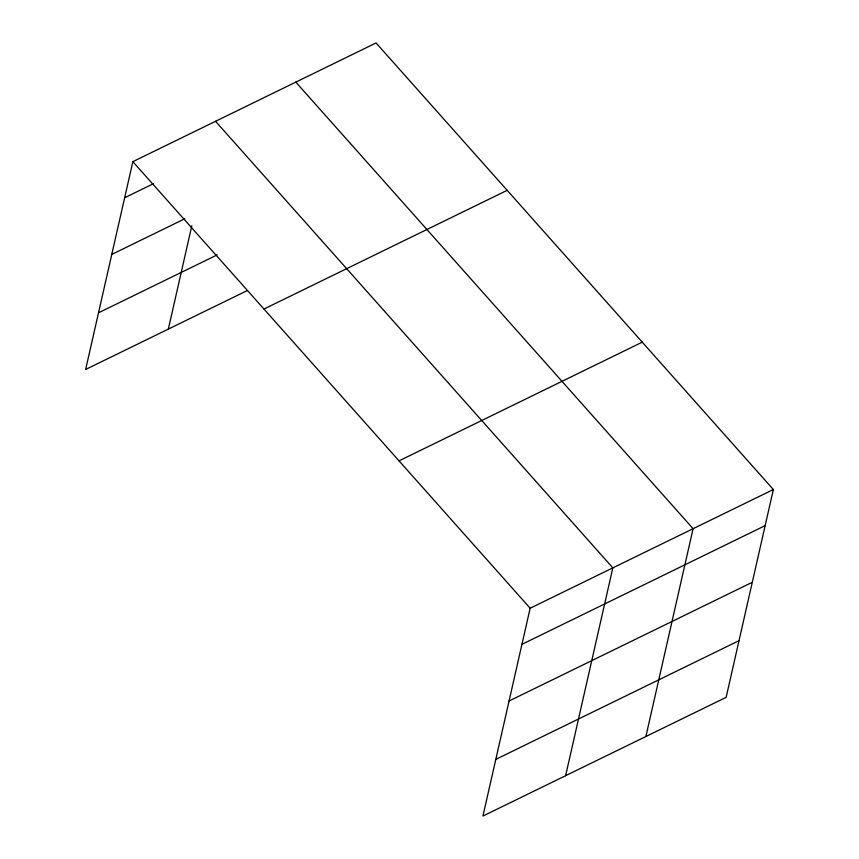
<?xml version="1.0" encoding="UTF-8"?>
<svg xmlns="http://www.w3.org/2000/svg" width="859" height="859" viewBox="0 0 859 859"><rect width="100%" height="100%" fill="white"/><g stroke="black" fill="none" stroke-linecap="round" stroke-linejoin="round"><path stroke-width="1.29" d="M773.358 489.533L530.143 608.236L482.93 816.05L726.145 697.336L773.358 489.533L376.07 42.95L132.855 161.664L85.642 369.467L247.403 290.514M168.343 329.104L191.825 225.734M565.619 775.688L612.832 567.874L215.555 121.302M645.882 736.517L693.095 528.704L295.807 82.12M124.662 197.753L153.417 183.708M111.788 254.414L184.889 218.734M98.517 312.805L217.144 254.898M263.96 309.036L507.175 190.322M399.038 460.864L642.253 342.161M521.95 644.325L765.154 525.622M509.076 700.998L752.28 582.284M495.804 759.377L739.019 640.674M132.855 161.664L530.143 608.236"/></g></svg>
